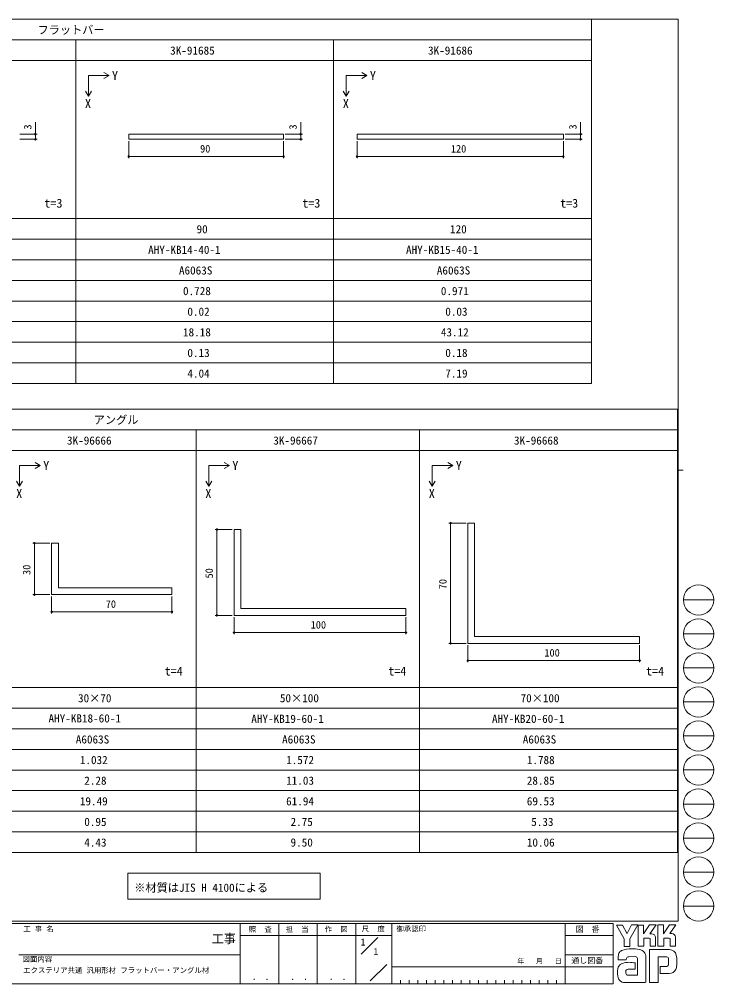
# Model space of a CAD drawing. Units: millimetres on the paper. Extents: x -397 to 397, y -282 to 282.
# Drawn here: x -7 to 397, y -282 to 279 of the extents above; entities that cross this region are included whole.
import ezdxf
from ezdxf.enums import TextEntityAlignment as Align

# ---------------------------------------------------------------- set-up
doc = ezdxf.new("R2010")
doc.units = ezdxf.units.MM
for name, color, linetype, lineweight in [('0-0_0', 3, 'Continuous', 9), ('0-1_USER1', 7, 'Continuous', 18), ('0-2_YKK_ZWAK', 2, 'Continuous', 9), ('0-3_YKK_11', 7, 'Continuous', 9), ('0-4_YKK_12', 6, 'Continuous', 9), ('0-5_YKK_13', 7, 'Continuous', 9)]:
    doc.layers.add(name, color=color, linetype=linetype, lineweight=lineweight)
doc.styles.add('ＭＳ ゴシック', font='')
doc.styles.get('ＭＳ ゴシック').set_extended_font_data('MS Gothic')

msp = doc.modelspace()

# ---------------------------------------------------------------- linework, layer by layer
at = {"layer": '0-0_0'}
for p, q in [((44.972, 246.527), (41.972, 248.259)), ((194.972, 246.527), (191.972, 248.259)), ((32.972, 246.527), (44.972, 246.527)), ((32.972, 246.527), (32.972, 234.527)), ((44.972, 246.527), (41.972, 244.794)), ((182.972, 246.527), (194.972, 246.527)), ((182.972, 246.527), (182.972, 234.527)), ((194.972, 246.527), (191.972, 244.794)), ((32.972, 234.527), (31.24, 237.527)), ((32.972, 234.527), (34.704, 237.527)), ((182.972, 234.527), (181.24, 237.527)), ((182.972, 234.527), (184.704, 237.527)), ((-7.028, 19.527), (4.972, 19.527)), ((-7.028, 19.527), (-7.028, 7.527)), ((4.972, 19.527), (1.972, 21.259)), ((4.972, 19.527), (1.972, 17.794)), ((102.972, 19.527), (114.972, 19.527)), ((102.972, 19.527), (102.972, 7.527)), ((114.972, 19.527), (111.972, 21.259)), ((114.972, 19.527), (111.972, 17.794)), ((232.972, 19.527), (244.972, 19.527)), ((232.972, 19.527), (232.972, 7.527)), ((244.972, 19.527), (241.972, 21.259)), ((244.972, 19.527), (241.972, 17.794)), ((-7.028, 7.527), (-8.76, 10.527)), ((-7.028, 7.527), (-5.296, 10.527)), ((102.972, 7.527), (101.24, 10.527)), ((102.972, 7.527), (104.704, 10.527)), ((232.972, 7.527), (231.24, 10.527)), ((232.972, 7.527), (234.704, 10.527))]:
    msp.add_line(p, q, dxfattribs=at)
at = {"layer": '0-1_USER1'}
for p, q in [((-393.408, 279.3), (325.592, 279.3)), ((325.592, 279.3), (325.592, 67.3)), ((-393.408, 267.3), (325.592, 267.3)), ((25.592, 267.3), (25.592, 67.3)), ((175.592, 267.3), (175.592, 67.3)), ((-393.408, 255.3), (325.592, 255.3)), ((-393.408, 163.3), (325.592, 163.3)), ((-393.408, 151.3), (325.592, 151.3)), ((-393.408, 139.3), (325.592, 139.3)), ((-393.408, 127.3), (325.592, 127.3)), ((-393.408, 115.3), (325.592, 115.3)), ((-301.742, 103.3), (325.592, 103.3)), ((-393.408, 91.3), (325.592, 91.3)), ((-301.742, 79.3), (325.592, 79.3)), ((-393.408, 67.3), (325.592, 67.3)), ((-393.408, 52.3), (375.592, 52.3)), ((375.592, 52.3), (375.592, -205.7)), ((-393.408, 40.3), (375.592, 40.3)), ((95.592, 40.3), (95.592, -205.7)), ((225.592, 40.3), (225.592, -205.7)), ((-393.408, 28.3), (375.592, 28.3)), ((-393.408, -109.7), (375.592, -109.7)), ((-393.408, -121.7), (375.592, -121.7)), ((-393.408, -133.7), (375.592, -133.7)), ((-393.408, -145.7), (375.592, -145.7)), ((-393.408, -157.7), (375.592, -157.7)), ((-301.742, -169.7), (375.592, -169.7)), ((-393.408, -181.7), (375.592, -181.7)), ((-301.742, -193.7), (375.592, -193.7)), ((-393.408, -205.7), (375.592, -205.7))]:
    msp.add_line(p, q, dxfattribs=at)
at = {"layer": '0-2_YKK_ZWAK'}
msp.add_lwpolyline([(55.966, -217.765), (167.781, -217.765), (167.781, -232.907), (55.966, -232.907)], close=True, dxfattribs=at)
at = {"layer": '0-3_YKK_11'}
for points in [[(146.484, 212.424), (56.484, 212.424), (56.484, 209.424), (146.484, 209.424)], [(309.259, 212.424), (189.259, 212.424), (189.259, 209.424), (309.259, 209.424)], [(253.645, -83.975), (353.645, -83.975), (353.645, -79.975), (257.645, -79.975), (257.645, -13.975), (253.645, -13.975)], [(117.706, -67.693), (217.706, -67.693), (217.706, -63.693), (121.706, -63.693), (121.706, -17.693), (117.706, -17.693)], [(11.585, -55.63), (81.585, -55.63), (81.585, -51.63), (15.585, -51.63), (15.585, -25.63), (11.585, -25.63)]]:
    msp.add_lwpolyline(points, close=True, dxfattribs=at)
at = {"layer": '0-4_YKK_12'}
for p, q in [((-6.816, 212.424), (3.184, 212.424)), ((-6.816, 209.424), (3.184, 209.424)), ((56.484, 208.424), (56.484, 198.424)), ((146.484, 208.424), (146.484, 198.424)), ((147.484, 212.424), (157.484, 212.424)), ((147.484, 209.424), (157.484, 209.424)), ((189.259, 208.424), (189.259, 198.424)), ((309.259, 208.424), (309.259, 198.424)), ((310.259, 212.424), (320.259, 212.424)), ((310.259, 209.424), (320.259, 209.424)), ((146.484, 199.424), (56.484, 199.424)), ((309.259, 199.424), (189.259, 199.424)), ((252.645, -13.975), (242.645, -13.975)), ((243.645, -13.975), (243.645, -83.975)), ((116.706, -17.693), (106.706, -17.693)), ((107.706, -67.693), (107.706, -17.693)), ((10.585, -25.63), (0.585, -25.63)), ((1.585, -55.63), (1.585, -25.63)), ((10.585, -55.63), (0.585, -55.63)), ((11.585, -56.63), (11.585, -66.63)), ((81.585, -56.63), (81.585, -66.63)), ((81.585, -65.63), (11.585, -65.63)), ((116.706, -67.693), (106.706, -67.693)), ((117.706, -68.693), (117.706, -78.693)), ((217.706, -68.693), (217.706, -78.693)), ((217.706, -77.693), (117.706, -77.693)), ((252.645, -83.975), (242.645, -83.975)), ((253.645, -84.975), (253.645, -94.975)), ((353.645, -84.975), (353.645, -94.975)), ((253.645, -93.975), (353.645, -93.975))]:
    msp.add_line(p, q, dxfattribs=at)
for points in [[(2.184, 209.424), (2.184, 212.424), (2.184, 219.324)], [(156.484, 209.424), (156.484, 212.424), (156.484, 219.324)], [(319.259, 209.424), (319.259, 212.424), (319.259, 219.324)]]:
    msp.add_lwpolyline(points, dxfattribs=at)
for centre in [(2.184, 212.424), (2.184, 209.424), (156.484, 212.424), (156.484, 209.424), (319.259, 212.424), (319.259, 209.424), (56.484, 199.424), (146.484, 199.424), (189.259, 199.424), (309.259, 199.424), (243.645, -13.975), (107.706, -17.693), (1.585, -25.63), (1.585, -55.63), (11.585, -65.63), (81.585, -65.63), (107.706, -67.693), (117.706, -77.693), (217.706, -77.693), (243.645, -83.975), (253.645, -93.975), (353.645, -93.975)]:
    msp.add_circle(centre, 0.425, dxfattribs=at)
at = {"layer": '0-5_YKK_13'}
for p, q in [((376.092, 279.3), (-393.908, 279.3)), ((376.092, 279.3), (376.092, -245.7)), ((376.092, 16.8), (378.892, 16.8)), ((379.068, -58.716), (396.708, -58.716)), ((379.068, -78.512), (396.708, -78.512)), ((379.068, -98.308), (396.708, -98.308)), ((379.068, -118.104), (396.708, -118.104)), ((379.068, -137.9), (396.708, -137.9)), ((379.068, -157.696), (396.708, -157.696)), ((379.068, -177.492), (396.708, -177.492)), ((379.068, -197.288), (396.708, -197.288)), ((379.068, -217.084), (396.708, -217.084)), ((379.068, -236.88), (396.708, -236.88)), ((376.092, -245.7), (-393.908, -245.7)), ((338.292, -247.1), (-393.908, -247.1)), ((121.292, -247.1), (121.292, -282.1)), ((143.692, -247.1), (143.692, -282.1)), ((166.092, -247.1), (166.092, -282.1)), ((188.492, -247.1), (188.492, -282.1)), ((209.492, -247.1), (209.492, -282.1)), ((310.291, -247.1), (310.291, -282.1)), ((338.292, -247.1), (338.292, -282.1)), ((344.724, -255.899), (340.129, -248.006)), ((340.129, -248.006), (343.642, -248.006)), ((343.642, -248.006), (346.156, -252.709)), ((348.928, -247.898), (346.372, -252.871)), ((352.554, -247.898), (348.021, -255.926)), ((348.928, -247.898), (352.554, -247.898)), ((352.751, -260.331), (352.751, -247.925)), ((352.751, -247.925), (355.968, -247.925)), ((355.968, -253.023), (359.347, -247.871)), ((355.968, -247.925), (355.968, -253.023)), ((359.347, -247.871), (363.172, -247.871)), ((363.172, -247.871), (359.632, -253.006)), ((364.266, -260.223), (364.266, -247.817)), ((364.266, -247.817), (367.537, -247.817)), ((367.537, -253.008), (370.969, -247.817)), ((367.537, -247.817), (367.537, -253.008)), ((370.969, -247.817), (374.753, -247.817)), ((374.375, -248.465), (371.253, -252.925)), ((374.753, -247.817), (374.375, -248.465)), ((189.476, -254.099), (121.292, -254.099)), ((189.476, -254.099), (209.492, -254.099)), ((191.662, -264.836), (201.355, -255.143)), ((310.291, -254.1), (338.292, -254.1)), ((344.724, -260.358), (344.724, -255.899)), ((346.156, -252.709), (346.372, -252.871)), ((348.021, -255.926), (348.021, -260.358)), ((359.266, -255.682), (356.076, -255.682)), ((356.076, -255.682), (356.076, -260.331)), ((359.698, -255.845), (359.266, -255.682)), ((360.671, -253.006), (359.632, -253.006)), ((359.698, -260.25), (359.698, -255.845)), ((362.833, -255.169), (362.833, -260.25)), ((372.292, -252.925), (371.253, -252.925)), ((371.294, -260.196), (371.294, -255.817)), ((374.456, -255.169), (374.456, -260.196)), ((348.021, -260.358), (344.724, -260.358)), ((356.076, -260.331), (352.751, -260.331)), ((359.32, -262.196), (359.32, -281.306)), ((370.915, -262.196), (359.32, -262.196)), ((362.833, -260.25), (359.698, -260.25)), ((367.672, -260.223), (364.266, -260.223)), ((371.294, -260.146), (371.344, -260.196)), ((374.456, -260.196), (371.294, -260.196)), ((-7.508, -265.299), (121.292, -265.299)), ((310.291, -265.299), (338.292, -265.299)), ((351.238, -266.305), (347.54, -266.375)), ((352.319, -277.171), (352.319, -267.44)), ((357.211, -266.683), (357.211, -281.279)), ((364.347, -281.306), (364.347, -266.359)), ((364.347, -266.359), (368.996, -266.359)), ((370.465, -267.856), (370.483, -270.491)), ((196.964, -280.445), (206.488, -270.921)), ((209.492, -272.3), (310.291, -272.3)), ((338.292, -272.299), (310.291, -272.299)), ((350.967, -273.63), (346.973, -273.635)), ((350.265, -269.873), (350.967, -270.035)), ((350.967, -270.035), (350.967, -273.63)), ((369.104, -272.089), (365.563, -272.089)), ((365.563, -272.089), (365.563, -276.225)), ((214.532, -280), (214.532, -282.1)), ((219.572, -280), (219.572, -282.1)), ((224.612, -280), (224.612, -282.1)), ((229.652, -280), (229.652, -282.1)), ((234.692, -280), (234.692, -282.1)), ((239.732, -280), (239.732, -282.1)), ((244.772, -280), (244.772, -282.1)), ((249.812, -280), (249.812, -282.1)), ((254.852, -280), (254.852, -282.1)), ((259.892, -280), (259.892, -282.1)), ((264.932, -280), (264.932, -282.1)), ((269.972, -280), (269.972, -282.1)), ((275.012, -280), (275.012, -282.1)), ((280.052, -280), (280.052, -282.1)), ((285.092, -280), (285.092, -282.1)), ((290.132, -280), (290.132, -282.1)), ((295.172, -280), (295.172, -282.1)), ((300.211, -280), (300.211, -282.1)), ((305.251, -280), (305.251, -282.1)), ((346.697, -277.171), (352.319, -277.171)), ((351.886, -277.171), (352.238, -277.171)), ((352.319, -277.17), (352.32, -277.171)), ((365.563, -276.225), (370.888, -276.225)), ((370.888, -276.225), (371.969, -275.982)), ((-393.908, -282.1), (338.292, -282.1)), ((345.859, -281.36), (344.372, -281.36)), ((356.887, -281.333), (345.859, -281.36)), ((357.211, -281.279), (356.887, -281.333)), ((359.32, -281.306), (363.563, -281.306)), ((363.563, -281.306), (364.347, -281.306))]:
    msp.add_line(p, q, dxfattribs=at)
for points in [[(371.294, -255.817), (370.861, -255.655), (367.672, -255.655), (367.672, -260.223)], [(345.859, -268.17), (341.21, -268.17), (341.21, -266.241)]]:
    msp.add_lwpolyline(points, dxfattribs=at)
for centre in [(387.888, -58.716), (387.888, -78.512), (387.888, -98.308), (387.888, -118.104), (387.888, -137.9), (387.888, -157.696), (387.888, -177.492), (387.888, -197.288), (387.888, -217.084), (387.888, -236.88)]:
    msp.add_circle(centre, 8.82, dxfattribs=at)
for centre, radius, start, end in [((360.671, -255.169), 2.163, 0.00166, 89.99604), ((372.292, -255.088), 2.163, 0.00166, 89.99604), ((343.898, -265.155), 2.444, 109.02127, 161.51264), ((349.014, -279.501), 17.68, 89.89165, 109.30848), ((349.533, -282.563), 20.748, 78.7801, 91.46938), ((352.822, -266.596), 4.449, 40.66422, 80.31694), ((352.601, -266.585), 4.612, 358.78059, 38.76563), ((370.764, -266.54), 4.341, 14.44572, 87.08746), ((346.251, -266.266), 5.037, 158.41083, 179.71775), ((347.967, -268.107), 2.109, 138.46382, 181.71359), ((347.407, -268.071), 1.701, 85.50551, 126.78038), ((350.748, -267.854), 1.625, 14.7552, 72.44995), ((369.157, -267.579), 1.229, 16.43123, 96.91661), ((366.823, -268.308), 3.673, 4.93423, 17.03552), ((354.458, -269.287), 20.86, 350.99027, 10.67625), ((351.741, -275.495), 11.082, 168.76372, 199.80079), ((344.719, -274.027), 3.908, 121.82711, 169.08475), ((347.812, -282.954), 13.309, 79.38098, 112.05825), ((347.874, -275.428), 2.369, 171.08203, 216.71923), ((346.982, -275.079), 1.445, 90.33953, 178.03639), ((369.105, -270.784), 1.306, 269.95468, 342.90145), ((366.802, -270.141), 3.697, 343.6902, 354.75362), ((370.827, -271.845), 4.291, 285.44291, 349.90448), ((344.732, -277.543), 3.823, 207.31435, 263.59464), ((346.942, -275.665), 1.526, 230.9728, 260.75491)]:
    msp.add_arc(centre, radius, start, end, dxfattribs=at)

# ---------------------------------------------------------------- texts
at = {"layer": '0-0_0', "style": 'ＭＳ ゴシック'}
for s, height, p in [('Y', 5.132, (46.711, 242.462)), ('Y', 5.132, (196.711, 242.462)), ('X', 5.132, (30.997, 226.147)), ('X', 5.132, (180.997, 226.147)), ('Y', 5.132, (6.711, 15.462)), ('Y', 5.132, (116.711, 15.462)), ('Y', 5.132, (246.711, 15.462)), ('X', 5.132, (-9.003, -0.853)), ('X', 5.132, (100.997, -0.853)), ('X', 5.132, (230.997, -0.853)), ('※材質はJIS H 4100による', 4.765, (59.643, -230.021)), ('1', 4.106, (191.292, -261.099)), ('1', 4.106, (198.825, -266.699)), ('エクステリア共通 汎用形材 フラットバー・アングル材', 3.079, (-4.981, -276.746))]:
    msp.add_text(s, height=height, dxfattribs=at).set_placement(p, align=Align.BOTTOM_LEFT)
at = {"layer": '0-1_USER1', "style": 'ＭＳ ゴシック'}
for s, height, p in [('フラットバー', 4.765, (3.405, 269.3)), ('3K-91685', 4.765, (80.538, 257.3)), ('3K-91686', 4.765, (230.538, 257.3)), ('t=3', 5.132, (7.407, 168.12)), ('t=3', 5.132, (157.407, 168.12)), ('t=3', 5.132, (307.407, 168.12)), ('90', 4.765, (95.898, 153.3)), ('120', 4.765, (243.338, 153.3)), ('AHY-KB14-40-1', 4.765, (67.738, 141.3)), ('AHY-KB15-40-1', 4.765, (217.738, 141.3)), ('A6063S', 4.765, (85.658, 129.3)), ('A6063S', 4.765, (235.658, 129.3)), ('0.728', 4.765, (88.005, 117.3)), ('0.971', 4.765, (238.005, 117.3)), ('0.02', 4.765, (90.565, 105.3)), ('0.03', 4.765, (240.565, 105.3)), ('18.18', 4.765, (88.005, 93.3)), ('43.12', 4.765, (238.005, 93.3)), ('0.13', 4.765, (90.565, 81.3)), ('0.18', 4.765, (240.565, 81.3)), ('4.04', 4.765, (90.565, 69.3)), ('7.19', 4.765, (240.565, 69.3)), ('アングル', 4.765, (36.085, 42.3)), ('3K-96666', 4.765, (20.538, 30.3)), ('3K-96667', 4.765, (140.538, 30.3)), ('3K-96668', 4.765, (280.538, 30.3)), ('t=4', 5.132, (77.407, -104.229)), ('t=4', 5.132, (207.407, -104.229)), ('t=4', 5.132, (357.407, -104.229)), ('30×70', 4.765, (26.938, -119.7)), ('50×100', 4.765, (144.378, -119.7)), ('70×100', 4.765, (284.378, -119.7)), ('AHY-KB18-60-1', 4.765, (9.792, -131.45)), ('AHY-KB19-60-1', 4.765, (127.738, -131.7)), ('AHY-KB20-60-1', 4.765, (267.738, -131.7)), ('A6063S', 4.765, (25.658, -143.7)), ('A6063S', 4.765, (145.658, -143.7)), ('A6063S', 4.765, (285.658, -143.7)), ('1.032', 4.765, (28.005, -155.7)), ('1.572', 4.765, (148.005, -155.7)), ('1.788', 4.765, (288.005, -155.7)), ('2.28', 4.765, (30.565, -167.7)), ('11.03', 4.765, (148.005, -167.7)), ('28.85', 4.765, (288.005, -167.7)), ('19.49', 4.765, (28.005, -179.7)), ('61.94', 4.765, (148.005, -179.7)), ('69.53', 4.765, (288.005, -179.7)), ('0.95', 4.765, (30.565, -191.7)), ('2.75', 4.765, (150.565, -191.7)), ('5.33', 4.765, (290.565, -191.7)), ('4.43', 4.765, (30.565, -203.7)), ('9.50', 4.765, (150.565, -203.7)), ('10.06', 4.765, (288.005, -203.7))]:
    msp.add_text(s, height=height, dxfattribs=at).set_placement(p, align=Align.BOTTOM_LEFT)
at = {"layer": '0-4_YKK_12', "style": 'ＭＳ ゴシック'}
for s, p in [('3', (1.184, 215.124)), ('3', (155.484, 215.124)), ('3', (318.259, 215.124)), ('30', (0.585, -44.15)), ('50', (106.706, -46.213)), ('70', (242.645, -52.495))]:
    msp.add_text(s, height=4.399, rotation=90, dxfattribs=at).set_placement(p, align=Align.BOTTOM_LEFT)
for s, p in [('90', (97.964, 200.424)), ('120', (243.819, 200.424)), ('70', (43.065, -64.63)), ('100', (162.266, -76.693)), ('100', (298.205, -92.975))]:
    msp.add_text(s, height=4.399, dxfattribs=at).set_placement(p, align=Align.BOTTOM_LEFT)
at = {"layer": '0-5_YKK_13', "style": 'ＭＳ ゴシック'}
for s, height, p in [('工 事 名', 3.079, (-4.896, -252.633)), ('照  査', 3.079, (126.281, -252.88)), ('担  当', 3.079, (147.646, -252.88)), ('作  図', 3.079, (170.412, -252.862)), ('尺  度', 3.079, (192.004, -252.637)), ('御承認印', 3.079, (212.159, -252.633)), ('図\u3000番', 3.284, (316.489, -252.962)), ('工事', 5.132, (104.723, -260.056)), ('図面内容', 3.079, (-5.291, -270.248)), ('年   月   日', 2.903, (282.468, -271.269)), ('通し図番', 3.284, (313.971, -271.185)), (' ． ．', 3.592, (125.747, -281.046)), (' ． ．', 3.592, (148.147, -281.046)), (' ． ．', 3.592, (170.547, -281.046))]:
    msp.add_text(s, height=height, dxfattribs=at).set_placement(p, align=Align.BOTTOM_LEFT)

doc.saveas('drawing.dxf')
